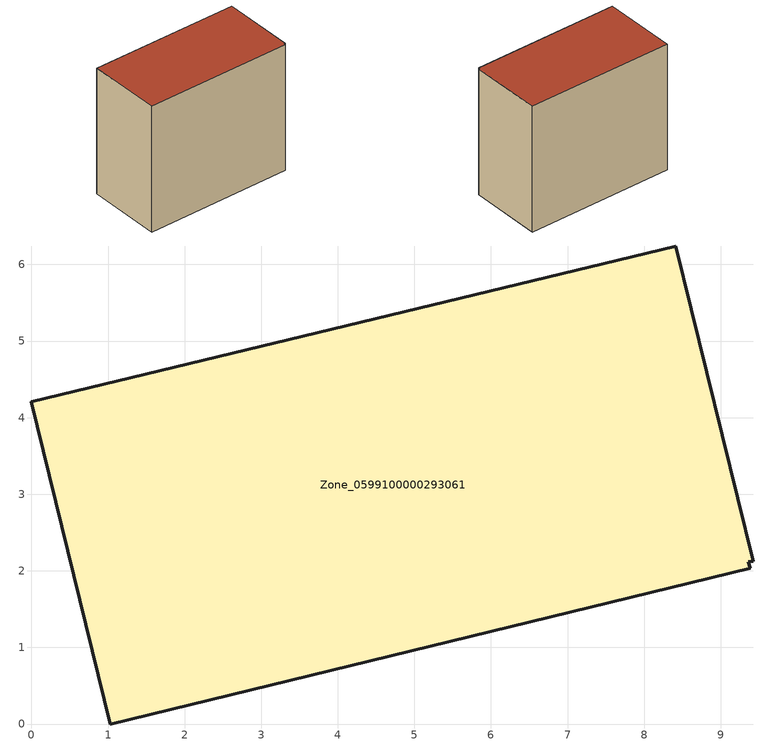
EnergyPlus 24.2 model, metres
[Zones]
Zone_0599100000293061
 floor ground (C_G): 9.42,2.12 9.36,2.12 9.38,2.04 1.03,0 0,4.21 8.41,6.24 z0
 wall outside (C_F): 9.42,2.12 8.41,6.24 0,4.21 1.03,0 9.38,2.04 9.36,2.12 9.42,2.12 z0:7.62
 roof outside (C_R): 9.36,2.12 9.42,2.12 8.41,6.24 0,4.21 1.03,0 9.38,2.04 z7.62
[BUILDING]
Pand.0599100000293061: North Axis=0; Terrain=City; Loads Convergence Tolerance Value=0.04; Temperature Convergence Tolerance Value=0.4; Solar Distribution=FullExterior; Maximum Number of Warmup Days=25; Minimum Number of Warmup Days=1
[Site:Location]
Rotterdam.The.Hague.AP_ZH_NLD Design_Conditions: Latitude=51.96; Longitude=4.45; Time Zone=1; Elevation=-4.5
[SITE:GROUNDTEMPERATURE:BUILDINGSURFACE]
18, 18, 18, 18, 18, 18, 18, 18, 18, 18, 18, 18
[MATERIAL] Thermal Absorptance=0.9; Solar Absorptance=0.7; Visible Absorptance=0.7
Name | Roughness | Thickness | Conductivity | Density | Specific Heat
G.TI.1946 | MediumSmooth | 0.15 | 1 | 540 | 1210
F.TI.1946 | Rough | 0.3 | 0.857143 | 1920 | 840
R.TI.1946 | MediumRough | 0.2 | 0.1 | 1500 | 1000
[CONSTRUCTION]
C_G: G.TI.1946
C_F: F.TI.1946
C_R: R.TI.1946
[ZONE]
Zone_0599100000293061: Type=1; Multiplier=1; Ceiling Height=Autocalculate; Volume=Autocalculate; Floor Area=autocalculate; Part of Total Floor Area=Yes
[ZONEINFILTRATION:DESIGNFLOWRATE]
Infil_Zone_0599100000293061: Zone or ZoneList or Space or SpaceList=Zone_0599100000293061; Schedule=AlwaysOn; Design Flow Rate Calculation Method=Flow/Area; Flow Rate per Floor Area=0.003; Constant Term Coefficient=1; Temperature Term Coefficient=0; Velocity Term Coefficient=0; Velocity Squared Term Coefficient=0
[HVACTEMPLATE:ZONE:IDEALLOADSAIRSYSTEM]
Zone_0599100000293061: Maximum Heating Supply Air Temperature=50; Minimum Cooling Supply Air Temperature=13; Maximum Heating Supply Air Humidity Ratio=0.0156; Minimum Cooling Supply Air Humidity Ratio=0.0077; Heating Limit=NoLimit; Cooling Limit=NoLimit; Dehumidification Control Type=ConstantSensibleHeatRatio; Cooling Sensible Heat Ratio=0.7; Dehumidification Setpoint=60; Humidification Control Type=None; Humidification Setpoint=30; Outdoor Air Method=None; Outdoor Air Flow Rate per Person=0.00944; Outdoor Air Flow Rate per Zone Floor Area=0; Outdoor Air Flow Rate per Zone=0; Demand Controlled Ventilation Type=None; Outdoor Air Economizer Type=NoEconomizer; Heat Recovery Type=None; Sensible Heat Recovery Effectiveness=0.7; Latent Heat Recovery Effectiveness=0.65
[ZONECONTROL:THERMOSTAT]
ThermostatControl_Zone_0599100000293061: Zone or ZoneList=Zone_0599100000293061; Control Type Schedule=DualSetpointControlType; Control 1=Thermostat_Zone_0599100000293061; Temperature Difference Between Cutout And Setpoint=0
[THERMOSTATSETPOINT:DUALSETPOINT]
Thermostat_Zone_0599100000293061: Heating Setpoint Temperature Schedule=HeatingSetpoint_Zone_0599100000293061; Cooling Setpoint Temperature Schedule=CoolingSetpoint_Zone_0599100000293061
[SCHEDULE:COMPACT]
HeatingSetpoint_Zone_0599100000293061: Through: 12/31, For: AllDays, Until: 24:00, 21
CoolingSetpoint_Zone_0599100000293061: Through: 12/31, For: AllDays, Until: 24:00, 24
DualSetpointControlType: Through: 12/31, For: AllDays, Until: 24:00, 4
AlwaysOn: Through: 12/31, For: AllDays, Until: 24:00, 1
